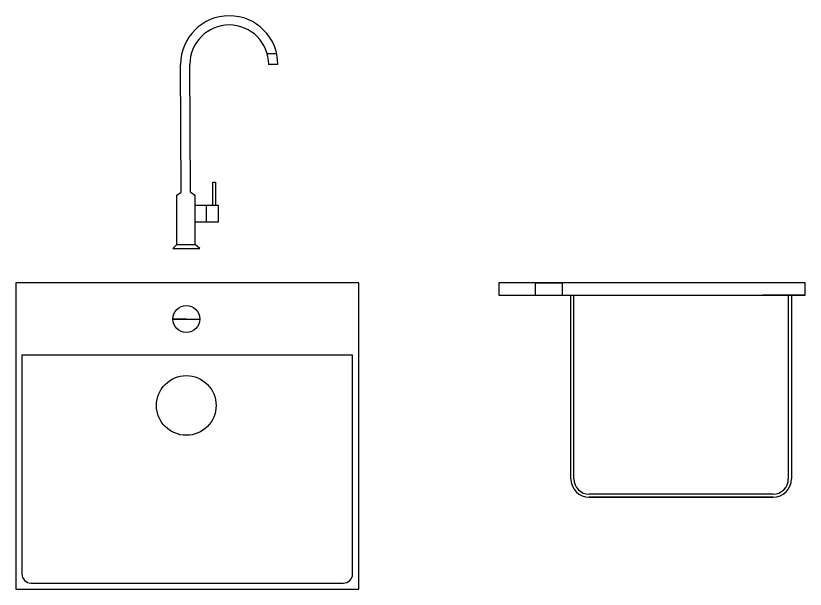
# Model space of a CAD drawing. Header units: millimetres. Extents: x -566 to 5878, y -1053 to 3177.
# Drawn here: x 3603.4 to 3732.2, y -1053.4 to -959.9 of the extents above; entities that cross this region are included whole.
import ezdxf

# ---------------------------------------------------------------- set-up
doc = ezdxf.new("R2010")
doc.units = ezdxf.units.MM
doc.header["$MEASUREMENT"] = 0

# ---------------------------------------------------------------- blocks, each defined once
blk = doc.blocks.new('6-rob-elev')
at = {"color": 0, "linetype": 'ByBlock'}
for p, q in [((14.93, 20.07), (13.38, 20.07)), ((-0.64, -2.52), (-0.75, 18.33)), ((0.88, -2.52), (0.75, 18.33)), ((15.12, 18.33), (13.62, 18.33)), ((1.63, -11.03), (1.63, -2.99)), ((3.42, -4.71), (3.42, -7.36))]:
    blk.add_line(p, q, dxfattribs=at)
for p, q in [((-1.37, -2.99), (-0.64, -2.52)), ((0.88, -2.52), (1.63, -2.99)), ((-1.37, -11.03), (-1.37, -2.99)), ((-2.03, -11.73), (-1.37, -11.03)), ((-1.37, -11.03), (1.63, -11.03)), ((2.38, -11.73), (1.63, -11.03)), ((-2.03, -11.73), (2.38, -11.73))]:
    blk.add_line(p, q)
blk.add_lwpolyline([(4.51, -0.89), (4.95, -0.89), (4.95, -4.71), (4.51, -4.71)], close=True)
blk.add_lwpolyline([(1.63, -7.36), (5.46, -7.36), (5.46, -4.71), (1.63, -4.71)], dxfattribs=at)
for radius in [7.94, 6.44]:
    blk.add_arc((7.19, 18.33), radius, 0, 180, dxfattribs=at)

msp = doc.modelspace()

# ---------------------------------------------------------------- linework, layer by layer
for p, q in [((3682.25, -1003.44), (3682.25, -1005.44)), ((3688.16, -1003.44), (3692.56, -1003.44)), ((3688.16, -1003.44), (3688.16, -1005.44)), ((3692.56, -1003.44), (3692.56, -1005.44)), ((3682.25, -1005.44), (3732.25, -1005.44)), ((3693.99, -1035.44), (3693.99, -1005.44)), ((3694.49, -1035.44), (3694.49, -1005.44)), ((3732.25, -1005.44), (3725.25, -1005.44)), ((3729.49, -1005.44), (3729.49, -1035.44)), ((3729.99, -1005.44), (3729.99, -1035.44)), ((3631.2, -1009.35), (3628.99, -1009.35)), ((3628.99, -1009.35), (3633.4, -1009.35)), ((3604.36, -1015.18), (3658.36, -1015.18)), ((3726.99, -1037.94), (3696.99, -1037.94)), ((3726.99, -1038.44), (3696.99, -1038.44))]:
    msp.add_line(p, q)
msp.add_lwpolyline([(3603.36, -1053.44), (3659.36, -1053.44), (3659.36, -1003.44), (3603.36, -1003.44)], close=True)
for points in [[(3732.25, -1005.44), (3732.25, -1003.44), (3682.25, -1003.44), (3682.25, -1005.44)], [(3696.99, -1038.44), (3726.99, -1038.44)]]:
    msp.add_lwpolyline(points)
msp.add_lwpolyline([(3604.36, -1015.18), (3604.36, -1050.94, 0.414214), (3605.86, -1052.44), (3656.86, -1052.44, 0.414214), (3658.36, -1050.94), (3658.36, -1015.18)], format="xyb")
for centre, radius in [((3631.2, -1009.35), 2.2), ((3631.2, -1023.46), 4.87)]:
    msp.add_circle(centre, radius)
for centre, radius, start, end in [((3696.99, -1035.44), 3, 180, 270), ((3696.99, -1035.44), 2.5, 180, 270), ((3726.99, -1035.44), 3, 270, 0), ((3726.99, -1035.44), 2.5, 270, 0)]:
    msp.add_arc(centre, radius, start, end)

# ---------------------------------------------------------------- block references
msp.add_blockref('6-rob-elev', (3631.02, -986.14))

doc.saveas('drawing.dxf')
